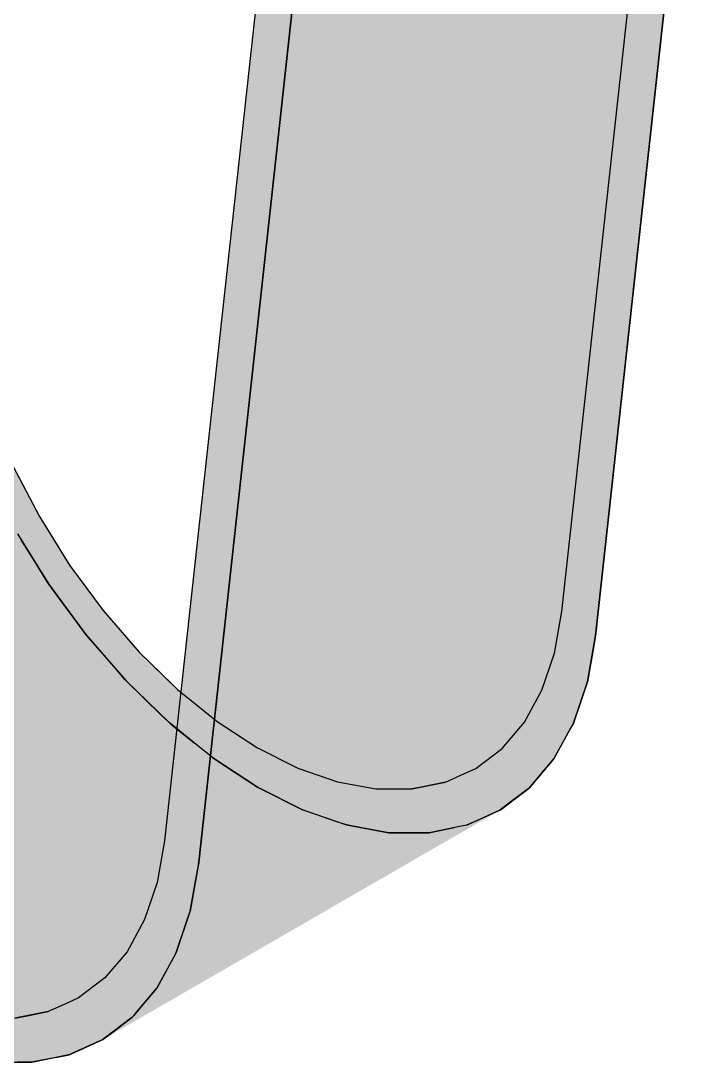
# Model space of a CAD drawing. Extents: x 0 to 2378, y 0 to 1682.
# Drawn here: x 1694.6 to 1736.3, y 1062.9 to 1127.8 of the extents above; entities that cross this region are included whole.
import ezdxf

# ---------------------------------------------------------------- set-up
doc = ezdxf.new("R2010")
doc.units = 0
doc.layers.add('SOMBRA', color=8, linetype='CONTINUOUS')
doc.layers.add('VISIBLE', color=7, linetype='CONTINUOUS')

msp = doc.modelspace()

# ---------------------------------------------------------------- linework, layer by layer
at = {"layer": 'SOMBRA', "color": 252}
for points in [[(1715.7974, 1168.155), (1730.3708, 1089.4814), (1740.5461, 1182.4437)], [(1707.5705, 1092.9931), (1715.7974, 1168.155), (1710.3693, 1138.1183)], [(1715.7974, 1168.155), (1715.654, 1166.8456), (1730.3708, 1089.4814)], [(1715.654, 1166.8456), (1705.6221, 1075.1928), (1730.3708, 1089.4814)], [(1707.5705, 1092.9931), (1710.3693, 1138.1183), (1703.5149, 1076.6951)], [(1710.3693, 1138.1183), (1710.0364, 1136.2763), (1703.5149, 1076.6951)], [(1671.5466, 1078.4057), (1694.3403, 1095.829), (1696.2954, 1092.6944)], [(1705.3997, 1073.9529), (1707.5705, 1092.9931), (1703.5149, 1076.6951)], [(1705.3997, 1073.9529), (1705.6221, 1075.1928), (1707.5705, 1092.9931)], [(1673.8333, 1075.3064), (1671.5466, 1078.4057), (1696.2954, 1092.6944)], [(1673.8659, 1075.2622), (1673.8333, 1075.3064), (1696.2954, 1092.6944)], [(1673.8659, 1075.2622), (1696.2954, 1092.6944), (1698.6147, 1089.5508)], [(1676.3338, 1072.4125), (1673.8659, 1075.2622), (1698.6147, 1089.5508)], [(1676.3691, 1072.3718), (1676.3338, 1072.4125), (1698.6147, 1089.5508)], [(1676.3691, 1072.3718), (1698.6147, 1089.5508), (1701.1178, 1086.6604)], [(1705.6221, 1075.1928), (1729.8547, 1086.6033), (1730.3708, 1089.4814)], [(1682.6163, 1072.594), (1676.3691, 1072.3718), (1701.1178, 1086.6604)], [(1682.6163, 1072.594), (1701.1178, 1086.6604), (1703.3031, 1084.5375)], [(1705.1059, 1072.3146), (1728.9849, 1084.0354), (1729.8547, 1086.6033)], [(1705.6148, 1075.1522), (1705.1059, 1072.3146), (1729.8547, 1086.6033)], [(1705.6221, 1075.1928), (1705.6148, 1075.1522), (1729.8547, 1086.6033)], [(1679.0207, 1069.7957), (1703.3031, 1084.5375), (1703.7695, 1084.0844)], [(1679.0207, 1069.7957), (1682.6163, 1072.594), (1703.3031, 1084.5375)], [(1702.6773, 1083.268), (1679.0207, 1069.7957), (1703.7695, 1084.0844)], [(1690.8776, 1074.4474), (1703.9035, 1083.9759), (1705.3514, 1082.8039)], [(1690.8776, 1074.4474), (1702.6773, 1083.268), (1703.9035, 1083.9759)], [(1702.6773, 1083.268), (1703.7695, 1084.0844), (1703.9035, 1083.9759)], [(1704.2362, 1069.7467), (1727.7758, 1081.8186), (1728.9849, 1084.0354)], [(1705.0937, 1072.2784), (1704.2362, 1069.7467), (1728.9849, 1084.0354)], [(1705.1059, 1072.3146), (1705.0937, 1072.2784), (1728.9849, 1084.0354)], [(1702.6773, 1083.268), (1679.1548, 1069.6872), (1679.0207, 1069.7957)], [(1702.6773, 1083.268), (1680.6027, 1068.5152), (1679.1548, 1069.6872)], [(1702.6773, 1083.268), (1690.8776, 1074.4474), (1680.6027, 1068.5152)], [(1681.7643, 1067.5748), (1705.3514, 1082.8039), (1706.5131, 1081.8635)], [(1681.7643, 1067.5748), (1690.8776, 1074.4474), (1705.3514, 1082.8039)], [(1705.4902, 1081.1154), (1681.7643, 1067.5748), (1706.5131, 1081.8635)], [(1684.5574, 1065.75), (1705.4902, 1081.1154), (1706.6411, 1081.7799)], [(1684.5574, 1065.75), (1706.6411, 1081.7799), (1709.3061, 1080.0387)], [(1703.027, 1067.5299), (1727.1838, 1081.1177), (1727.7758, 1081.8186)], [(1704.2192, 1069.7155), (1703.027, 1067.5299), (1727.7758, 1081.8186)], [(1704.2362, 1069.7467), (1704.2192, 1069.7155), (1727.7758, 1081.8186)], [(1705.4902, 1081.1154), (1706.5131, 1081.8635), (1706.6411, 1081.7799)], [(1705.4902, 1081.1154), (1681.8924, 1067.4912), (1681.7643, 1067.5748)], [(1705.4902, 1081.1154), (1684.5181, 1065.7757), (1681.8924, 1067.4912)], [(1684.5574, 1065.75), (1684.5181, 1065.7757), (1705.4902, 1081.1154)], [(1703.027, 1067.5299), (1711.7662, 1072.2164), (1727.1838, 1081.1177)], [(1711.7662, 1072.2164), (1726.3366, 1080.1147), (1727.1838, 1081.1177)], [(1707.9528, 1079.0745), (1684.5574, 1065.75), (1709.3061, 1080.0387)], [(1687.3505, 1064.3497), (1707.9528, 1079.0745), (1709.4756, 1079.9537)], [(1687.3505, 1064.3497), (1709.4756, 1079.9537), (1712.0992, 1078.6384)], [(1701.4926, 1065.7132), (1724.4985, 1078.6771), (1726.2413, 1080.0019)], [(1724.7775, 1079.2146), (1701.4926, 1065.7132), (1726.2413, 1080.0019)], [(1707.9528, 1079.0745), (1709.3061, 1080.0387), (1709.4756, 1079.9537)], [(1711.7662, 1072.2164), (1724.7775, 1079.2146), (1726.3366, 1080.1147)], [(1724.7775, 1079.2146), (1726.2413, 1080.0019), (1726.3366, 1080.1147)], [(1707.9528, 1079.0745), (1684.7268, 1065.665), (1684.5574, 1065.75)], [(1707.9528, 1079.0745), (1687.3111, 1064.3694), (1684.7268, 1065.665)], [(1687.3505, 1064.3497), (1687.3111, 1064.3694), (1707.9528, 1079.0745)], [(1710.926, 1077.8282), (1687.3505, 1064.3497), (1712.0992, 1078.6384)], [(1724.7775, 1079.2146), (1701.5879, 1065.8261), (1701.4926, 1065.7132)], [(1701.4926, 1065.7132), (1723.2851, 1077.9765), (1724.4985, 1078.6771)], [(1724.7775, 1079.2146), (1702.435, 1066.829), (1701.5879, 1065.8261)], [(1724.7775, 1079.2146), (1711.7662, 1072.2164), (1702.435, 1066.829)], [(1710.926, 1077.8282), (1712.0992, 1078.6384), (1712.2432, 1078.5887)], [(1723.2851, 1077.9765), (1724.4099, 1078.6098), (1724.4985, 1078.6771)], [(1690.094, 1063.4025), (1710.926, 1077.8282), (1712.2432, 1078.5887)], [(1690.094, 1063.4025), (1712.2432, 1078.5887), (1714.8428, 1077.6912)], [(1699.6612, 1064.3211), (1722.4783, 1077.7432), (1724.4099, 1078.6098)], [(1723.2851, 1077.9765), (1699.6612, 1064.3211), (1724.4099, 1078.6098)], [(1723.2851, 1077.9765), (1699.7497, 1064.3884), (1699.6612, 1064.3211)], [(1723.2851, 1077.9765), (1701.4668, 1065.6936), (1699.7497, 1064.3884)], [(1701.4926, 1065.7132), (1701.4668, 1065.6936), (1723.2851, 1077.9765)], [(1710.926, 1077.8282), (1687.4944, 1064.3), (1687.3505, 1064.3497)], [(1710.926, 1077.8282), (1690.0554, 1063.4159), (1687.4944, 1064.3)], [(1690.094, 1063.4025), (1690.0554, 1063.4159), (1710.926, 1077.8282)], [(1692.7084, 1062.9236), (1690.094, 1063.4025), (1714.8428, 1077.6912)], [(1692.7457, 1062.9167), (1692.7084, 1062.9236), (1714.8428, 1077.6912)], [(1692.7457, 1062.9167), (1714.8428, 1077.6912), (1717.4944, 1077.2054)], [(1697.5682, 1063.3821), (1721.5856, 1077.5241), (1722.3169, 1077.6708)], [(1720.5423, 1076.6255), (1697.5682, 1063.3821), (1722.3169, 1077.6708)], [(1697.5682, 1063.3821), (1704.3978, 1067.6007), (1721.5856, 1077.5241)], [(1699.6612, 1064.3211), (1720.5423, 1076.6255), (1722.4783, 1077.7432)], [(1704.3978, 1067.6007), (1720.0761, 1077.2212), (1721.5856, 1077.5241)], [(1720.5423, 1076.6255), (1722.3169, 1077.6708), (1722.4783, 1077.7432)], [(1703.2179, 1068.0499), (1692.7457, 1062.9167), (1717.4944, 1077.2054)], [(1695.2488, 1062.9167), (1719.0757, 1077.2054), (1719.9976, 1077.2054)], [(1719.226, 1076.7304), (1695.2488, 1062.9167), (1719.9976, 1077.2054)], [(1695.2488, 1062.9167), (1703.2179, 1068.0499), (1719.0757, 1077.2054)], [(1719.226, 1076.7304), (1695.3274, 1062.9325), (1695.2488, 1062.9167)], [(1719.226, 1076.7304), (1696.8369, 1063.2354), (1695.3274, 1062.9325)], [(1719.226, 1076.7304), (1704.3978, 1067.6007), (1696.8369, 1063.2354)], [(1704.8609, 1071.5913), (1703.5149, 1076.6951), (1703.0553, 1074.1027)], [(1703.2179, 1068.0499), (1717.4944, 1077.2054), (1719.0757, 1077.2054)], [(1704.8609, 1071.5913), (1705.3997, 1073.9529), (1703.5149, 1076.6951)], [(1704.3978, 1067.6007), (1719.226, 1076.7304), (1720.0761, 1077.2212)], [(1719.226, 1076.7304), (1719.9976, 1077.2054), (1720.0761, 1077.2212)], [(1720.5423, 1076.6255), (1697.7296, 1063.4545), (1697.5682, 1063.3821)], [(1720.5423, 1076.6255), (1699.6317, 1064.3079), (1697.7296, 1063.4545)], [(1699.6612, 1064.3211), (1699.6317, 1064.3079), (1720.5423, 1076.6255)], [(1704.0602, 1069.4241), (1703.0553, 1074.1027), (1702.2704, 1071.7961)], [(1704.0602, 1069.4241), (1704.8609, 1071.5913), (1703.0553, 1074.1027)], [(1704.8609, 1071.5913), (1705.1059, 1072.3146), (1705.3997, 1073.9529)], [(1711.7662, 1072.2164), (1703.0054, 1067.5043), (1702.435, 1066.829)], [(1703.027, 1067.5299), (1703.0054, 1067.5043), (1711.7662, 1072.2164)], [(1703.0025, 1067.5009), (1702.2704, 1071.7961), (1701.1815, 1069.7957)], [(1703.0025, 1067.5009), (1704.0602, 1069.4241), (1702.2704, 1071.7961)], [(1704.0602, 1069.4241), (1704.2362, 1069.7467), (1704.8609, 1071.5913)], [(1701.6709, 1065.9243), (1701.1815, 1069.7957), (1699.7955, 1068.1709)], [(1701.6709, 1065.9243), (1703.0025, 1067.5009), (1701.1815, 1069.7957)], [(1703.0025, 1067.5009), (1703.027, 1067.5299), (1704.0602, 1069.4241)], [(1703.2179, 1068.0499), (1694.327, 1062.9167), (1692.7457, 1062.9167)], [(1703.2179, 1068.0499), (1695.2136, 1062.9167), (1694.327, 1062.9167)], [(1695.2488, 1062.9167), (1695.2136, 1062.9167), (1703.2179, 1068.0499)], [(1696.8369, 1063.2354), (1704.3978, 1067.6007), (1697.5355, 1063.3756)], [(1697.5682, 1063.3821), (1697.5355, 1063.3756), (1704.3978, 1067.6007)], [(1700.1195, 1064.6695), (1699.7955, 1068.1709), (1698.148, 1066.9176)], [(1700.1195, 1064.6695), (1701.6709, 1065.9243), (1699.7955, 1068.1709)], [(1697.1711, 1065.0845), (1697.445, 1066.6002), (1696.2671, 1066.0684)], [(1697.1711, 1065.0845), (1698.148, 1066.9176), (1697.445, 1066.6002)], [(1697.1711, 1065.0845), (1700.1195, 1064.6695), (1698.148, 1066.9176)], [(1692.7951, 1062.9167), (1694.6454, 1062.9167), (1691.9254, 1065.652)], [(1694.6454, 1062.9167), (1694.1811, 1065.6479), (1691.9254, 1065.652)], [(1696.5486, 1063.1775), (1696.2671, 1066.0684), (1694.1811, 1065.6479)], [(1696.5486, 1063.1775), (1697.1711, 1065.0845), (1696.2671, 1066.0684)], [(1700.1195, 1064.6695), (1701.4926, 1065.7132), (1701.6709, 1065.9243)], [(1694.6454, 1062.9167), (1696.5486, 1063.1775), (1694.1811, 1065.6479)], [(1696.5486, 1063.1775), (1696.8369, 1063.2354), (1697.1711, 1065.0845)], [(1696.8369, 1063.2354), (1698.3945, 1063.7529), (1697.1711, 1065.0845)], [(1697.1711, 1065.0845), (1698.3945, 1063.7529), (1699.6612, 1064.3211)], [(1697.1711, 1065.0845), (1699.6612, 1064.3211), (1700.1195, 1064.6695)], [(1696.8369, 1063.2354), (1697.5682, 1063.3821), (1698.3945, 1063.7529)], [(1694.6454, 1062.9167), (1695.2488, 1062.9167), (1696.5486, 1063.1775)]]:
    msp.add_solid(points, dxfattribs=at)
at = {"layer": 'SOMBRA', "color": 253}
for points in [[(1732.3192, 1107.2818), (1735.118, 1152.407), (1740.5461, 1182.4437)], [(1732.3192, 1107.2818), (1728.2637, 1090.9838), (1735.118, 1152.407)], [(1735.118, 1152.407), (1728.2637, 1090.9838), (1734.7852, 1150.565)], [(1734.7852, 1150.565), (1728.2637, 1090.9838), (1718.9233, 1141.4071)], [(1718.9233, 1141.4071), (1728.2637, 1090.9838), (1703.5149, 1076.6951)], [(1718.9233, 1141.4071), (1703.5149, 1076.6951), (1710.0364, 1136.2763)], [(1730.3708, 1089.4814), (1728.2637, 1090.9838), (1732.3192, 1107.2818)], [(1692.0809, 1100.2353), (1692.1214, 1100.8388), (1699.6824, 1091.0491)], [(1692.1214, 1100.8388), (1692.1596, 1100.9054), (1697.5964, 1093.8783)], [(1692.1214, 1100.8388), (1697.5964, 1093.8783), (1699.6824, 1091.0491)], [(1692.1596, 1100.9054), (1692.3423, 1101.2231), (1695.7155, 1096.8993)], [(1692.1596, 1100.9054), (1695.7155, 1096.8993), (1697.5964, 1093.8783)], [(1692.3423, 1101.2231), (1694.068, 1100.0551), (1695.7155, 1096.8993)], [(1695.7155, 1096.8993), (1694.068, 1100.0551), (1670.9668, 1082.6106)], [(1692.7801, 1098.7735), (1692.0809, 1100.2353), (1699.6824, 1091.0491)], [(1692.862, 1098.6168), (1692.7801, 1098.7735), (1699.6824, 1091.0491)], [(1693.7387, 1096.9379), (1692.862, 1098.6168), (1701.9381, 1088.4486)], [(1692.862, 1098.6168), (1699.6824, 1091.0491), (1701.9381, 1088.4486)], [(1695.7155, 1096.8993), (1670.9668, 1082.6106), (1672.8477, 1079.5896)], [(1697.5964, 1093.8783), (1695.7155, 1096.8993), (1672.8477, 1079.5896)], [(1694.5298, 1095.5251), (1693.7387, 1096.9379), (1701.9381, 1088.4486)], [(1694.5808, 1095.4434), (1694.5298, 1095.5251), (1701.9381, 1088.4486)], [(1695.5252, 1093.9291), (1694.5808, 1095.4434), (1704.321, 1086.1338)], [(1694.5808, 1095.4434), (1701.9381, 1088.4486), (1704.321, 1086.1338)], [(1697.5964, 1093.8783), (1672.8477, 1079.5896), (1674.9337, 1076.7604)], [(1699.6824, 1091.0491), (1697.5964, 1093.8783), (1674.9337, 1076.7604)], [(1696.2065, 1092.8368), (1695.5252, 1093.9291), (1704.321, 1086.1338)], [(1696.8623, 1091.9259), (1696.2954, 1092.6944), (1696.2065, 1092.8368)], [(1696.8623, 1091.9259), (1696.2065, 1092.8368), (1704.321, 1086.1338)], [(1697.3286, 1091.294), (1696.8623, 1091.9259), (1704.321, 1086.1338)], [(1699.6824, 1091.0491), (1674.9337, 1076.7604), (1677.1893, 1074.1599)], [(1701.9381, 1088.4486), (1699.6824, 1091.0491), (1677.1893, 1074.1599)], [(1697.6314, 1090.8835), (1697.3286, 1091.294), (1704.321, 1086.1338)], [(1729.8547, 1086.6033), (1727.804, 1088.3914), (1728.2637, 1090.9838)], [(1729.8547, 1086.6033), (1728.2637, 1090.9838), (1730.1485, 1088.2416)], [(1730.3708, 1089.4814), (1730.1485, 1088.2416), (1728.2637, 1090.9838)], [(1697.8143, 1090.6357), (1697.6314, 1090.8835), (1704.321, 1086.1338)], [(1698.6147, 1089.5508), (1697.8143, 1090.6357), (1704.321, 1086.1338)], [(1698.6147, 1089.5508), (1704.321, 1086.1338), (1699.3696, 1088.6791)], [(1699.3696, 1088.6791), (1705.965, 1084.5622), (1700.4865, 1087.3895)], [(1699.3696, 1088.6791), (1704.321, 1086.1338), (1706.031, 1084.7516)], [(1699.3696, 1088.6791), (1706.031, 1084.7516), (1705.965, 1084.5622)], [(1728.9849, 1084.0354), (1727.0192, 1086.0848), (1727.804, 1088.3914)], [(1728.9849, 1084.0354), (1727.804, 1088.3914), (1729.6097, 1085.8799)], [(1729.8547, 1086.6033), (1729.6097, 1085.8799), (1727.804, 1088.3914)], [(1700.4865, 1087.3895), (1705.8625, 1084.2686), (1701.0217, 1086.7714)], [(1700.4865, 1087.3895), (1705.965, 1084.5622), (1705.8625, 1084.2686)], [(1703.7695, 1084.0844), (1701.1178, 1086.6604), (1701.0217, 1086.7714)], [(1703.7695, 1084.0844), (1701.0217, 1086.7714), (1705.8625, 1084.2686)], [(1727.7758, 1081.8186), (1725.9302, 1084.0844), (1727.0192, 1086.0848)], [(1727.7758, 1081.8186), (1727.0192, 1086.0848), (1728.809, 1083.7128)], [(1728.9849, 1084.0354), (1728.809, 1083.7128), (1727.0192, 1086.0848)], [(1705.965, 1084.5622), (1709.3061, 1082.4881), (1705.8625, 1084.2686)], [(1706.031, 1084.7516), (1706.7959, 1084.1334), (1705.965, 1084.5622)], [(1705.965, 1084.5622), (1706.7959, 1084.1334), (1709.3061, 1082.4881)], [(1703.7695, 1084.0844), (1705.8625, 1084.2686), (1705.3514, 1082.8039)], [(1712.0992, 1078.6384), (1705.3514, 1082.8039), (1705.8625, 1084.2686)], [(1712.0992, 1078.6384), (1705.8625, 1084.2686), (1709.3061, 1082.4881)], [(1726.4196, 1080.213), (1724.5443, 1082.4596), (1725.9302, 1084.0844)], [(1726.4196, 1080.213), (1725.9302, 1084.0844), (1727.7513, 1081.7896)], [(1727.7758, 1081.8186), (1727.7513, 1081.7896), (1725.9302, 1084.0844)], [(1712.0992, 1078.6384), (1706.5131, 1081.8635), (1705.3514, 1082.8039)], [(1712.0992, 1078.6384), (1709.3061, 1082.4881), (1714.1933, 1077.9154)], [(1714.8428, 1077.6912), (1709.3061, 1082.4881), (1711.8164, 1081.2348)], [(1714.8428, 1077.6912), (1714.1933, 1077.9154), (1709.3061, 1082.4881)], [(1726.2413, 1080.0019), (1722.8967, 1081.2062), (1724.5443, 1082.4596)], [(1726.2413, 1080.0019), (1724.5443, 1082.4596), (1726.4196, 1080.213)], [(1712.0992, 1078.6384), (1709.3061, 1080.0387), (1706.5131, 1081.8635)], [(1714.8428, 1077.6912), (1711.8164, 1081.2348), (1715.7044, 1077.5334)], [(1717.4944, 1077.2054), (1715.7044, 1077.5334), (1711.8164, 1081.2348)], [(1717.4944, 1077.2054), (1711.8164, 1081.2348), (1714.2912, 1080.3775)], [(1721.9198, 1079.3732), (1721.0158, 1080.3571), (1722.1937, 1080.8889)], [(1724.4099, 1078.6098), (1721.9198, 1079.3732), (1722.1937, 1080.8889)], [(1724.4099, 1078.6098), (1722.1937, 1080.8889), (1722.8967, 1081.2062)], [(1724.4099, 1078.6098), (1722.8967, 1081.2062), (1724.8683, 1078.9582)], [(1726.2413, 1080.0019), (1724.8683, 1078.9582), (1722.8967, 1081.2062)], [(1717.4944, 1077.2054), (1714.2912, 1080.3775), (1717.5438, 1077.2054)], [(1717.5438, 1077.2054), (1714.2912, 1080.3775), (1716.6742, 1079.9407)], [(1717.5438, 1077.2054), (1716.6742, 1079.9407), (1719.3941, 1077.2054)], [(1719.9976, 1077.2054), (1719.3941, 1077.2054), (1716.6742, 1079.9407)], [(1719.9976, 1077.2054), (1716.6742, 1079.9407), (1718.9299, 1079.9366)], [(1721.5856, 1077.5241), (1718.9299, 1079.9366), (1721.0158, 1080.3571)], [(1719.9976, 1077.2054), (1718.9299, 1079.9366), (1721.2973, 1077.4662)], [(1721.5856, 1077.5241), (1721.2973, 1077.4662), (1718.9299, 1079.9366)], [(1721.5856, 1077.5241), (1721.0158, 1080.3571), (1721.9198, 1079.3732)], [(1722.3169, 1077.6708), (1721.5856, 1077.5241), (1721.9198, 1079.3732)], [(1722.3169, 1077.6708), (1721.9198, 1079.3732), (1723.1433, 1078.0415)], [(1724.4099, 1078.6098), (1723.1433, 1078.0415), (1721.9198, 1079.3732)]]:
    msp.add_solid(points, dxfattribs=at)
at = {"layer": 'SOMBRA', "color": 254}
for points in [[(1728.2637, 1090.9838), (1727.804, 1088.3914), (1703.5149, 1076.6951)], [(1701.9381, 1088.4486), (1677.1893, 1074.1599), (1679.2276, 1072.1799)], [(1701.9381, 1088.4486), (1679.2276, 1072.1799), (1682.8073, 1074.2467)], [(1703.9764, 1086.4686), (1701.9381, 1088.4486), (1682.8073, 1074.2467)], [(1727.804, 1088.3914), (1727.0192, 1086.0848), (1703.0553, 1074.1027)], [(1727.804, 1088.3914), (1703.0553, 1074.1027), (1703.5149, 1076.6951)], [(1704.321, 1086.1338), (1703.9764, 1086.4686), (1682.8073, 1074.2467)], [(1688.9309, 1074.8789), (1704.321, 1086.1338), (1679.5723, 1071.8451)], [(1704.321, 1086.1338), (1682.8073, 1074.2467), (1679.5723, 1071.8451)], [(1706.031, 1084.7516), (1704.321, 1086.1338), (1688.9309, 1074.8789)], [(1727.0192, 1086.0848), (1725.9302, 1084.0844), (1702.2704, 1071.7961)], [(1727.0192, 1086.0848), (1702.2704, 1071.7961), (1703.0553, 1074.1027)], [(1706.7959, 1084.1334), (1706.031, 1084.7516), (1688.9309, 1074.8789)], [(1706.7959, 1084.1334), (1688.9309, 1074.8789), (1682.0472, 1069.8447)], [(1706.7959, 1084.1334), (1682.0472, 1069.8447), (1684.5574, 1068.1995)], [(1709.3061, 1082.4881), (1706.7959, 1084.1334), (1684.5574, 1068.1995)], [(1725.9302, 1084.0844), (1724.5443, 1082.4596), (1701.1815, 1069.7957)], [(1725.9302, 1084.0844), (1701.1815, 1069.7957), (1702.2704, 1071.7961)], [(1709.3061, 1082.4881), (1684.5574, 1068.1995), (1687.0676, 1066.9461)], [(1711.8164, 1081.2348), (1709.3061, 1082.4881), (1687.0676, 1066.9461)], [(1724.5443, 1082.4596), (1722.8967, 1081.2062), (1699.7955, 1068.1709)], [(1724.5443, 1082.4596), (1699.7955, 1068.1709), (1701.1815, 1069.7957)], [(1711.8164, 1081.2348), (1687.0676, 1066.9461), (1689.5425, 1066.0888)], [(1714.2912, 1080.3775), (1711.8164, 1081.2348), (1689.5425, 1066.0888)], [(1722.8967, 1081.2062), (1706.6952, 1071.9408), (1698.148, 1066.9176)], [(1722.8967, 1081.2062), (1698.148, 1066.9176), (1699.7955, 1068.1709)], [(1722.8967, 1081.2062), (1722.1937, 1080.8889), (1706.6952, 1071.9408)], [(1722.1937, 1080.8889), (1721.0158, 1080.3571), (1706.6952, 1071.9408)], [(1714.2912, 1080.3775), (1689.5425, 1066.0888), (1691.9254, 1065.652)], [(1716.6742, 1079.9407), (1714.2912, 1080.3775), (1691.9254, 1065.652)], [(1716.6742, 1079.9407), (1691.9254, 1065.652), (1694.1811, 1065.6479)], [(1718.9299, 1079.9366), (1716.6742, 1079.9407), (1694.1811, 1065.6479)], [(1718.9299, 1079.9366), (1694.1811, 1065.6479), (1694.8468, 1065.7821)], [(1718.9299, 1079.9366), (1694.8468, 1065.7821), (1711.6976, 1075.5109)], [(1721.0158, 1080.3571), (1711.6976, 1075.5109), (1696.2671, 1066.0684)], [(1706.6952, 1071.9408), (1721.0158, 1080.3571), (1696.2671, 1066.0684)], [(1721.0158, 1080.3571), (1719.5955, 1080.0708), (1711.6976, 1075.5109)], [(1719.5955, 1080.0708), (1718.9299, 1079.9366), (1711.6976, 1075.5109)], [(1694.8468, 1065.7821), (1696.2671, 1066.0684), (1711.6976, 1075.5109)], [(1706.6952, 1071.9408), (1696.2671, 1066.0684), (1697.445, 1066.6002)], [(1706.6952, 1071.9408), (1697.445, 1066.6002), (1698.148, 1066.9176)]]:
    msp.add_solid(points, dxfattribs=at)
at = {"layer": 'VISIBLE'}
for p, q in [((1730.3708, 1089.4814), (1740.5461, 1182.4437)), ((1740.5461, 1182.4437), (1732.3192, 1107.2818)), ((1707.5705, 1092.9931), (1715.7974, 1168.155)), ((1715.654, 1166.8456), (1705.6221, 1075.1928)), ((1728.2637, 1090.9838), (1734.7852, 1150.565)), ((1710.0364, 1136.2763), (1703.5149, 1076.6951)), ((1732.3192, 1107.2818), (1730.3708, 1089.4814)), ((1694.068, 1100.0551), (1695.7155, 1096.8993)), ((1695.7155, 1096.8993), (1697.5964, 1093.8783)), ((1694.3403, 1095.829), (1696.2954, 1092.6944)), ((1694.5808, 1095.4434), (1694.5298, 1095.5251)), ((1695.5252, 1093.9291), (1694.5808, 1095.4434)), ((1696.2065, 1092.8368), (1695.5252, 1093.9291)), ((1697.5964, 1093.8783), (1699.6824, 1091.0491)), ((1705.6221, 1075.1928), (1707.5705, 1092.9931)), ((1696.2954, 1092.6944), (1696.2065, 1092.8368)), ((1696.8623, 1091.9259), (1696.2954, 1092.6944)), ((1696.2954, 1092.6944), (1698.6147, 1089.5508)), ((1697.3286, 1091.294), (1696.8623, 1091.9259)), ((1697.6314, 1090.8835), (1697.3286, 1091.294)), ((1699.6824, 1091.0491), (1701.9381, 1088.4486)), ((1727.804, 1088.3914), (1728.2637, 1090.9838)), ((1697.8143, 1090.6357), (1697.6314, 1090.8835)), ((1698.6147, 1089.5508), (1697.8143, 1090.6357)), ((1699.3696, 1088.6791), (1698.6147, 1089.5508)), ((1698.6147, 1089.5508), (1701.1178, 1086.6604)), ((1729.8547, 1086.6033), (1730.3708, 1089.4814)), ((1730.3708, 1089.4814), (1730.1485, 1088.2416)), ((1700.4865, 1087.3895), (1699.3696, 1088.6791)), ((1701.9381, 1088.4486), (1704.321, 1086.1338)), ((1703.9764, 1086.4686), (1701.9381, 1088.4486)), ((1727.0192, 1086.0848), (1727.804, 1088.3914)), ((1730.1485, 1088.2416), (1729.8547, 1086.6033)), ((1701.0217, 1086.7714), (1700.4865, 1087.3895)), ((1701.1178, 1086.6604), (1701.0217, 1086.7714)), ((1703.7695, 1084.0844), (1701.1178, 1086.6604)), ((1701.1178, 1086.6604), (1703.3031, 1084.5375)), ((1704.321, 1086.1338), (1703.9764, 1086.4686)), ((1728.9849, 1084.0354), (1729.8547, 1086.6033)), ((1729.8547, 1086.6033), (1729.6097, 1085.8799)), ((1704.321, 1086.1338), (1706.031, 1084.7516)), ((1725.9302, 1084.0844), (1727.0192, 1086.0848)), ((1729.6097, 1085.8799), (1728.9849, 1084.0354)), ((1703.3031, 1084.5375), (1703.7695, 1084.0844)), ((1706.031, 1084.7516), (1706.7959, 1084.1334)), ((1705.3514, 1082.8039), (1703.7695, 1084.0844)), ((1703.7695, 1084.0844), (1703.9035, 1083.9759)), ((1703.9035, 1083.9759), (1705.3514, 1082.8039)), ((1706.7959, 1084.1334), (1709.3061, 1082.4881)), ((1724.5443, 1082.4596), (1725.9302, 1084.0844)), ((1727.7758, 1081.8186), (1728.9849, 1084.0354)), ((1728.9849, 1084.0354), (1728.809, 1083.7128)), ((1728.809, 1083.7128), (1727.7758, 1081.8186)), ((1706.5131, 1081.8635), (1705.3514, 1082.8039)), ((1709.3061, 1082.4881), (1711.8164, 1081.2348)), ((1722.8967, 1081.2062), (1724.5443, 1082.4596)), ((1709.3061, 1080.0387), (1706.5131, 1081.8635)), ((1706.5131, 1081.8635), (1706.6411, 1081.7799)), ((1706.6411, 1081.7799), (1709.3061, 1080.0387)), ((1711.8164, 1081.2348), (1714.2912, 1080.3775)), ((1727.7513, 1081.7896), (1726.4196, 1080.213)), ((1727.1838, 1081.1177), (1727.7758, 1081.8186)), ((1727.7758, 1081.8186), (1727.7513, 1081.7896)), ((1721.0158, 1080.3571), (1722.1937, 1080.8889)), ((1722.1937, 1080.8889), (1722.8967, 1081.2062)), ((1726.3366, 1080.1147), (1727.1838, 1081.1177)), ((1712.0992, 1078.6384), (1709.3061, 1080.0387)), ((1709.3061, 1080.0387), (1709.4756, 1079.9537)), ((1709.4756, 1079.9537), (1712.0992, 1078.6384)), ((1714.2912, 1080.3775), (1716.6742, 1079.9407)), ((1716.6742, 1079.9407), (1718.9299, 1079.9366)), ((1718.9299, 1079.9366), (1721.0158, 1080.3571)), ((1719.5955, 1080.0708), (1718.9299, 1079.9366)), ((1721.0158, 1080.3571), (1719.5955, 1080.0708)), ((1724.4985, 1078.6771), (1726.2413, 1080.0019)), ((1726.2413, 1080.0019), (1724.8683, 1078.9582)), ((1726.4196, 1080.213), (1726.2413, 1080.0019)), ((1726.2413, 1080.0019), (1726.3366, 1080.1147)), ((1714.1933, 1077.9154), (1712.0992, 1078.6384)), ((1712.0992, 1078.6384), (1712.2432, 1078.5887)), ((1724.8683, 1078.9582), (1724.4099, 1078.6098)), ((1724.4099, 1078.6098), (1724.4985, 1078.6771)), ((1712.2432, 1078.5887), (1714.8428, 1077.6912)), ((1723.1433, 1078.0415), (1722.3169, 1077.6708)), ((1722.4783, 1077.7432), (1724.4099, 1078.6098)), ((1724.4099, 1078.6098), (1723.1433, 1078.0415)), ((1714.8428, 1077.6912), (1714.1933, 1077.9154)), ((1715.7044, 1077.5334), (1714.8428, 1077.6912)), ((1714.8428, 1077.6912), (1717.4944, 1077.2054)), ((1717.4944, 1077.2054), (1715.7044, 1077.5334)), ((1721.2973, 1077.4662), (1719.9976, 1077.2054)), ((1720.0761, 1077.2212), (1721.5856, 1077.5241)), ((1721.5856, 1077.5241), (1721.2973, 1077.4662)), ((1722.3169, 1077.6708), (1721.5856, 1077.5241)), ((1722.3169, 1077.6708), (1722.4783, 1077.7432)), ((1703.5149, 1076.6951), (1703.0553, 1074.1027)), ((1717.5438, 1077.2054), (1717.4944, 1077.2054)), ((1717.4944, 1077.2054), (1719.0757, 1077.2054)), ((1719.3941, 1077.2054), (1717.5438, 1077.2054)), ((1719.0757, 1077.2054), (1719.9976, 1077.2054)), ((1719.9976, 1077.2054), (1719.3941, 1077.2054)), ((1719.9976, 1077.2054), (1720.0761, 1077.2212)), ((1705.6148, 1075.1522), (1705.1059, 1072.3146)), ((1705.3997, 1073.9529), (1705.6221, 1075.1928)), ((1705.6221, 1075.1928), (1705.6148, 1075.1522)), ((1703.0553, 1074.1027), (1702.2704, 1071.7961)), ((1705.1059, 1072.3146), (1705.3997, 1073.9529)), ((1705.0937, 1072.2784), (1704.2362, 1069.7467)), ((1704.8609, 1071.5913), (1705.1059, 1072.3146)), ((1705.1059, 1072.3146), (1705.0937, 1072.2784)), ((1702.2704, 1071.7961), (1701.1815, 1069.7957)), ((1704.2362, 1069.7467), (1704.8609, 1071.5913)), ((1701.1815, 1069.7957), (1699.7955, 1068.1709)), ((1704.2192, 1069.7155), (1703.027, 1067.5299)), ((1704.0602, 1069.4241), (1704.2362, 1069.7467)), ((1704.2362, 1069.7467), (1704.2192, 1069.7155)), ((1703.027, 1067.5299), (1704.0602, 1069.4241)), ((1699.7955, 1068.1709), (1698.148, 1066.9176)), ((1701.6709, 1065.9243), (1703.0025, 1067.5009)), ((1703.0054, 1067.5043), (1702.435, 1066.829)), ((1703.0025, 1067.5009), (1703.027, 1067.5299)), ((1703.027, 1067.5299), (1703.0054, 1067.5043)), ((1697.445, 1066.6002), (1696.2671, 1066.0684)), ((1698.148, 1066.9176), (1697.445, 1066.6002)), ((1702.435, 1066.829), (1701.5879, 1065.8261)), ((1696.2671, 1066.0684), (1694.1811, 1065.6479)), ((1694.1811, 1065.6479), (1694.8468, 1065.7821)), ((1694.8468, 1065.7821), (1696.2671, 1066.0684)), ((1701.4668, 1065.6936), (1699.7497, 1064.3884)), ((1700.1195, 1064.6695), (1701.4926, 1065.7132)), ((1701.4926, 1065.7132), (1701.4668, 1065.6936)), ((1701.4926, 1065.7132), (1701.6709, 1065.9243)), ((1701.5879, 1065.8261), (1701.4926, 1065.7132)), ((1699.6612, 1064.3211), (1700.1195, 1064.6695)), ((1699.7497, 1064.3884), (1699.6612, 1064.3211)), ((1697.5682, 1063.3821), (1698.3945, 1063.7529)), ((1699.6317, 1064.3079), (1697.7296, 1063.4545)), ((1698.3945, 1063.7529), (1699.6612, 1064.3211)), ((1699.6612, 1064.3211), (1699.6317, 1064.3079)), ((1695.2488, 1062.9167), (1696.5486, 1063.1775)), ((1696.8369, 1063.2354), (1695.3274, 1062.9325)), ((1696.5486, 1063.1775), (1696.8369, 1063.2354)), ((1696.8369, 1063.2354), (1697.5682, 1063.3821)), ((1697.5355, 1063.3756), (1696.8369, 1063.2354)), ((1697.5682, 1063.3821), (1697.5355, 1063.3756)), ((1697.7296, 1063.4545), (1697.5682, 1063.3821)), ((1692.7951, 1062.9167), (1694.6454, 1062.9167)), ((1695.2136, 1062.9167), (1694.327, 1062.9167)), ((1694.6454, 1062.9167), (1695.2488, 1062.9167)), ((1695.2488, 1062.9167), (1695.2136, 1062.9167)), ((1695.3274, 1062.9325), (1695.2488, 1062.9167))]:
    msp.add_line(p, q, dxfattribs=at)

doc.saveas('drawing.dxf')
